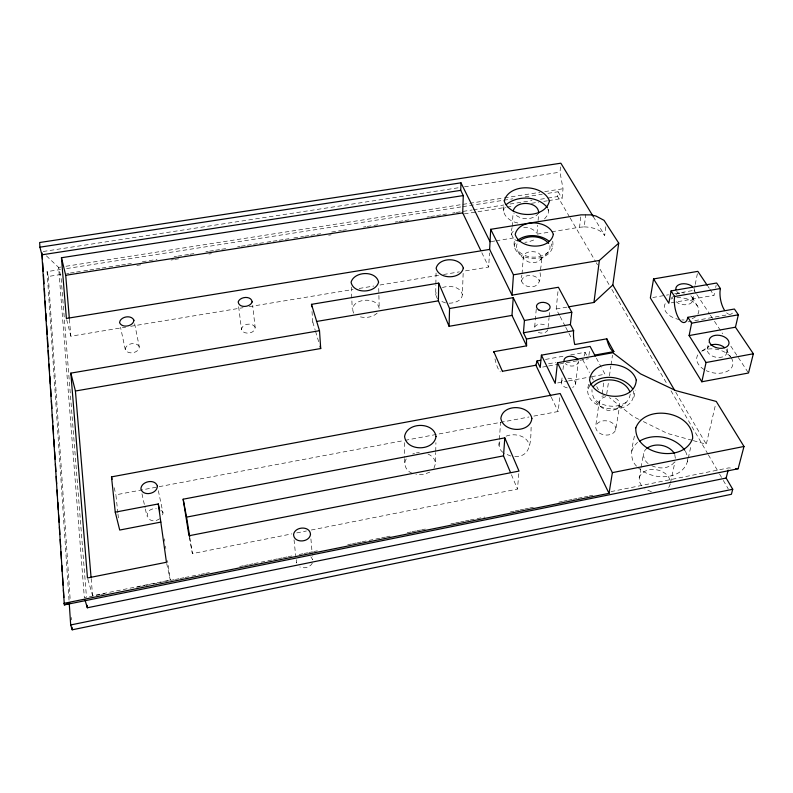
<?xml version="1.0" encoding="UTF-8"?>
<svg xmlns="http://www.w3.org/2000/svg" width="793" height="793" viewBox="0 0 793 793"><rect width="100%" height="100%" fill="white"/><g stroke="black" fill="none" stroke-linecap="round" stroke-linejoin="round"><path stroke-width="0.59" stroke-dasharray="3.96 2.97" d="M437.458 298.981L435.694 294.778L435.853 285.113M435.872 283.904L436.051 273.04M433.94 468.257L435.526 463.568L435.734 452.506M435.754 451.276L435.912 442.663M646.9 448.303C640.972 452.674 643.728 461.447 649.526 464.52M640.803 468.554L638.999 480.845L641.983 486.595M634.38 436.021C632.665 446.003 628.155 458.275 636.829 466.462M588.793 384.238C578.821 411.854 637.453 419.428 633.409 390.939M449.086 303.213C454.409 303.144 461.774 300.993 462.388 294.768L463.162 273.02M158.342 490.679L163.011 512.942L162.347 516.055M630.227 394.111C629.345 403.161 616.756 411.617 607.676 410.338C599.082 407.999 591.618 398.354 591.965 389.561M605.822 396.609L601.461 398.433L599.211 401.595L595.712 426.029C595.018 435.863 612.384 438.519 615.764 429.727L619.66 405.282C620.384 401.476 616.954 398.522 613.713 397.313M615.764 429.727C616.31 419.963 599.191 417.356 595.712 426.029M159.7 518.761C147.448 526.83 141.134 508.571 156.29 508.501M465.491 270.849L488.706 267.013L489.45 252.937M517.849 222.992C510.226 221.604 501.513 215.359 503.852 206.596M599.211 401.595L599.686 405.273L600.935 406.987M134.632 323.742L139.32 347.007C138.874 353.172 127.524 355.264 125.235 349.376L120.546 327.281M518.404 241.26C512.08 239.882 510.206 233.311 512.09 227.641M512.179 226.451L513.051 213.436M502.96 452.426C499.104 449.8 498.45 444.823 499.322 440.551M499.402 439.322L500.581 422.104M552.711 241.171C556.597 265.784 507.322 263.266 514.865 238.941M125.235 349.376C125.74 343.25 136.981 341.178 139.32 347.007M540.063 272.653C541.203 279.156 538.824 287.472 530.854 286.59C524.53 287.155 518.89 281.584 521.953 275.062M522.042 273.863L523.33 257.091C523.816 252.105 530.269 251.212 534.284 251.807C544.741 252.481 541.104 264.634 540.172 271.454M537 233.529L537.694 225.242M538.1 220.504L538.596 214.586M311.272 530.021L517.472 489.093L518.919 472.291M536.246 309.161L534.532 328.55A6.75 4.451 5.1 0 1 539.081 324.278A6.75 4.451 5.1 0 1 546.833 326.389M544.513 218.947L548.112 214.407L548.835 207.657M514.796 456.411C532.44 457.432 530.537 437.954 531.191 425.811M569.483 216.836L557.657 196.555L558.113 191.737L547.111 193.462M548.637 200.599L562.078 198.488L563.04 188.744L559.997 172.17L560.532 166.56M548.092 327.37L549.053 317.666M549.172 316.457L549.648 311.609M559.561 315.465L556.18 309.002L558.044 290.892M533.848 416.087L558.143 411.508L559.898 395.915M561.603 381.8L562.148 376.913M562.98 369.588L563.803 362.262M551.73 231.764L579.554 227.254L580.952 214.853M579.554 227.254L584.243 226.887L585.68 214.487M575.52 384.436L578.226 362.451M541.45 257.071C540.707 262.909 532.708 263.326 528.237 261.859C522.537 258.875 513.289 249.002 517.74 242.638M588.921 355.383L589.804 348.652M584.243 226.887C591.697 227.105 600.053 229.068 604.692 235.402L606.169 224.092M498.985 445.478L499.372 442.682L500.77 440.085M521.497 281.059C523.043 273.327 537.208 273.853 539.319 281.049M602.155 393.784L603.929 381.552M606.714 394.131L608.518 381.948M609.42 375.862L610.858 366.118M611.046 364.899L612.483 355.155M514.31 246.871L514.756 243.947L516.451 241.231M511.614 234.738L511.921 232.805L514.954 229.464M503.575 211.077L504.15 207.716M633.994 397.065L635.173 390.087M641.022 467.384L643.599 453.398M696.105 293.43L694.063 290.327L695.005 285.589M695.243 284.4L697.84 271.355M692.804 300.359L693.716 295.819M670.561 482.689L674.982 461.695M412.201 473.262C406.105 471.211 402.22 463.251 406.978 457.997M671.205 302.837L713.987 295.333L714.711 291.973M715.663 287.492L716.148 285.252M435.694 294.778L436.16 292.617M707.257 349.128L708.744 342.259M637.681 467.166C651.132 480.697 683.467 481.49 688.027 459.286M688.284 458.116L691.119 445.289M726.864 352.657L727.924 348.068M693.31 440.63L706.295 444.239L715.702 403.825M296.77 559.65L296.413 562.99L296.166 560.552M353.688 313.136C347.096 298.931 377.646 294.927 379.232 308.814L378.707 287.026M670.313 483.849L669.233 486.634L667.141 489.033M639.079 477.882C644.104 464.698 666.893 467.989 670.323 480.875M631.724 451.177L633.785 446.39L637.552 442.325M619.66 405.282L617.44 408.484M588.178 388.887L590.012 385.12M540.489 259.826C544.048 255.465 552.701 251.054 549.301 244.224M538.635 212.97C533.431 220.88 519.356 220.236 513.775 213M312.402 563.02C310.182 567.441 304.205 568.888 299.853 566.936M674.387 462.15C668.915 469.426 657.754 469.188 650.438 464.985M548.379 251.936C539.934 259.589 523.985 258.895 517.095 249.498M377.161 313.126C372.195 317.686 364.621 318.409 358.406 316.308M671.433 298.009L675.071 295.204M702.102 350.922L709.051 346.214A9.962 6.403 11.5 0 0 710.032 354.649A9.962 6.403 11.5 0 0 722.661 356.909A9.962 6.403 11.5 0 0 725.982 349.247L730.67 356.919M626.044 402.338C616.756 408.564 603.265 407.096 595.146 399.563M429.865 472.083L423.958 474.402L415.919 474.392M533.649 240.041L528.118 242.014L524.837 242.271M506.112 436.17C514.409 432.8 527.494 435.506 529.377 445.497M412.677 453.973L414.531 453.427M442.375 287.572C449.244 285.242 460.634 286.313 462.388 294.768M87.825 579.158L92.603 595.712L169.078 580.298M100.136 594.611L84.355 597.793L58.623 267.419L46.361 255.812M101.345 594.373L104.983 593.64M136.535 587.276L140.183 586.542M141.392 586.295L145.03 585.561M146.249 585.313L164.448 581.646M165.668 581.398L169.305 580.664M170.515 580.426L174.163 579.693M175.372 579.445L179.01 578.712M180.229 578.464L183.867 577.73M185.076 577.492L199.638 574.548M200.857 574.31L204.495 573.577M205.714 573.329L209.352 572.596M239.684 566.48L243.332 565.746M244.541 565.498L248.179 564.765M249.398 564.517L253.036 563.783M254.246 563.545L272.455 559.868M273.664 559.63L277.312 558.896M278.521 558.649L282.159 557.915M283.379 557.667L287.016 556.934M288.226 556.696L291.874 555.962M299.149 554.485L302.787 553.752M304.006 553.514L307.644 552.78M308.864 552.533L312.501 551.799M313.711 551.551L317.359 550.818M347.691 544.702L351.329 543.968M352.548 543.72L356.186 542.987M357.395 542.749L361.043 542.015M362.252 541.768L380.462 538.1M381.671 537.852L385.309 537.119M386.528 536.871L390.166 536.137M407.156 532.718L410.794 531.984M412.013 531.736L415.651 531.003M416.86 530.755L420.498 530.021M421.717 529.783L425.355 529.05M450.84 523.905L454.478 523.172M455.697 522.924L459.335 522.19M460.545 521.953L464.192 521.219M465.402 520.971L469.04 520.238M470.259 519.99L484.82 517.056M510.305 511.921L513.943 511.188M515.153 510.94L518.8 510.206M520.01 509.958L523.648 509.225M524.867 508.987L528.505 508.254M529.724 508.006L533.362 507.272M558.847 502.128L562.485 501.394M563.694 501.156L567.342 500.423M568.551 500.175L572.189 499.441M573.408 499.194L577.046 498.46M578.256 498.222L583.113 497.241M584.332 496.993L587.97 496.259M589.179 496.012L592.827 495.278M611.026 491.61L728.737 467.88L732.256 468.207M189.22 536.95L192.412 553.623L291.874 533.877M296.721 532.916L306.425 530.983M117.87 513.041L115.897 494.812L403.845 440.571M405.064 440.343L528.99 416.999M601.808 396.232L604.167 395.786M557.638 382.94L567.352 381.155M568.561 380.927L590.418 376.903M591.628 376.675L604.99 374.217L601.55 367.803M542.63 367.07L547.457 366.197M548.667 365.979L558.322 364.225M559.521 364.007L584.867 359.407M586.067 359.189L588.485 358.753M545.455 359.437L563.456 356.186M570.663 354.887L585.065 352.29L586.77 355.522M548.538 363.769L555.764 362.46M687.957 321.869L730.462 314.276A16.395 7.127 79.8 0 0 733.575 311.431M556.18 309.002L567.144 307.109M652.778 297.514L668.568 294.768M674.635 293.707L694.063 290.327M312.006 311.451L312.769 322.107L315.208 321.7M66.681 319.629L70.825 336.212L125.809 327.103M130.696 326.3L243.114 307.684M249.22 306.673L353.083 289.465M359.189 288.454L373.85 286.025M379.966 285.014L438.618 275.3M443.505 274.497L459.385 271.86M491.254 241.558L494.882 240.973M496.091 240.775L514.241 237.831M537.218 234.113L550.52 231.952M136.832 265.407L141.719 264.634M171.04 260.025L173.489 259.638M174.708 259.45L179.595 258.677M208.926 254.057L211.364 253.681M328.679 235.214L331.117 234.837M464.321 213.872L505.865 207.33M507.084 207.142L511.971 206.368M531.528 203.295L538.853 202.146M543.75 201.372L547.408 200.798M61.061 267.033L58.623 267.419L61.061 277.332L86.437 596.673M65.948 266.27L461.665 204.554M462.894 204.366L503.198 198.081M504.417 197.883L539.835 192.362M544.722 191.599L563.04 188.744M69.031 600.242L47.074 271.612L60.526 269.511M66.632 268.559L461.536 206.834M462.755 206.646L512.883 198.815M525.105 196.902L542.224 194.226M47.074 271.612L48.314 276.46L61.745 274.348M66.632 273.585L69.07 273.208M70.299 273.01L75.186 272.247M76.406 272.058L82.512 271.097M83.731 270.909L88.618 270.135M89.837 269.947L94.724 269.184M95.943 268.986L100.83 268.222M102.049 268.034L120.377 265.159M121.597 264.961L126.483 264.198M127.703 264.01L131.37 263.435M142.363 261.71L157.024 259.41M174.123 256.724L176.561 256.337M177.781 256.149L188.774 254.424M190.003 254.236L194.88 253.463M205.873 251.738L208.321 251.361M209.54 251.163L214.427 250.4M215.646 250.211L220.533 249.438M221.753 249.25L226.639 248.487M237.632 246.762L240.081 246.375M241.3 246.187L246.187 245.414M247.406 245.225L252.293 244.462M253.512 244.264L258.399 243.501M259.618 243.312L265.724 242.351M266.954 242.162L271.83 241.399M273.06 241.201L277.946 240.438M279.166 240.249L284.053 239.476M285.272 239.288L288.939 238.713M293.816 237.95L303.59 236.413M304.809 236.225L309.696 235.452M310.925 235.263L315.802 234.5M317.031 234.302L320.689 233.727M331.682 232.002L341.456 230.476M342.675 230.277L346.343 229.702M363.442 227.026L365.89 226.639M367.109 226.451L378.102 224.726M395.201 222.04L397.64 221.653M398.869 221.465L403.756 220.702M404.975 220.504L409.862 219.74M426.961 217.054L429.4 216.677M430.619 216.479L435.506 215.716M436.735 215.527L441.612 214.754M442.841 214.566L446.499 213.991M452.605 213.039L455.053 212.653M456.272 212.465L472.152 209.967M473.371 209.778L503.912 204.99M510.018 204.029L532.004 200.579M540.548 199.241L546.664 198.28M547.884 198.091L557.657 196.555M43.209 251.49L458.354 187.772M464.48 186.831L559.997 172.17M416.384 452.882L419.348 452.605M523.677 227.294C528.316 227.422 533.6 228.662 536.296 232.785M445.597 302.916L439.58 300.725M692.12 440.303L667.329 433.404L639.832 419.834M651.4 491.729L644.848 489.003M510.801 456.034L503.803 453.18M638.732 419.289L633.24 416.573L609.401 397.62M427.952 453.993C431.858 455.658 435.407 459.078 435.526 463.568M310.866 556.795L312.729 559.68L312.412 556.022M161.524 510.256L163.011 512.942M707.931 286.342L709.279 288.335M709.953 289.336L713.987 295.333M696.789 294.461L709.715 314.097M710.399 315.128L713.799 320.303M714.483 321.334L722.641 333.734M730.809 346.135L737.609 356.473M738.293 357.504L748.503 373.007M692.061 297.256L697.374 305.929M593.253 216.558L604.692 235.402M558.113 191.737L562.078 198.488M675.765 392.218L706.295 444.239M570.108 217.897L595.642 261.65M596.267 262.721L597.506 264.852M600.004 269.124L609.341 285.133M611.829 289.395L667.26 384.377M670.997 390.78L707.733 453.745M708.357 454.815L718.944 472.955M719.568 474.016L722.681 479.359M723.305 480.419L728.291 488.964M596.395 358.178L600.975 366.733M560.126 316.546L565.191 326.24M565.756 327.311L571.951 339.166M582.657 359.616L589.417 372.541M591.667 376.844L593.352 380.075M596.732 386.538L598.428 389.769M481.807 252.65L488.706 267.013M551.264 397.184L558.143 411.508M255.168 327.469C252.709 322.047 241.607 323.534 241.528 329.769C243.937 335.241 255.148 333.734 255.168 327.469L252.67 305.632M511.416 474.69L517.472 489.093M685.519 451.227L687.462 456.401M674.754 454.419L675.477 459.365M547.794 208.787L548.528 211.027M551.224 243.907L552.166 246.841M312.769 322.107L315.188 330.156M315.535 331.296L319.331 343.944M523.33 257.091L523.747 258.508M114.133 487.645L115.897 494.812M141.957 493.781L145.109 507.837M145.367 509.007L146.933 516.035M494.971 358.832L495.397 360.795A16.732 4.163 79.8 0 0 500.353 371.877M166.708 563.446L170.287 580.05L167.551 560.651M189.874 537.803L192.412 553.623M164.478 538.834L164.815 541.252M165.499 546.109L165.846 548.528M238.653 306.713L241.528 329.769M117.998 514.251L118.395 517.898M294.044 539.805L295.66 555.665M310.915 538.923L312.303 554.793M69.397 319.153L70.825 336.212M91.155 578.444L92.603 595.712M48.314 276.46L70.22 600.152M71.39 617.45L71.558 619.918M351.289 287.046L352.231 308.824M687.481 458.493L687.511 461.615M404.618 442.633L404.708 457.392M404.717 458.622L404.747 463.538M695.54 316.734A17.416 10.933 9.5 0 1 690.534 319.163M684.131 319.995A17.416 10.933 9.5 0 1 681.851 319.886M679.581 319.579A17.416 10.933 9.5 0 1 665.585 303.085M670.918 299.09A17.416 10.933 9.5 0 1 672.761 298.465M676.865 297.752A17.416 10.933 9.5 0 1 694.351 302.668A17.416 10.933 9.5 0 1 697.711 314.415M731.255 357.881A18.368 11.905 11.7 0 1 727.29 371.283A18.368 11.905 11.7 0 1 706.206 370.648M704.184 369.568A18.368 11.905 11.7 0 1 700.12 352.27M701.617 351.24A18.368 11.905 11.7 0 1 730.72 357.118M728.549 314.068A16.395 7.127 79.8 0 1 726.586 312.789M679.611 293.886A9.506 5.868 9.2 0 1 676.578 291.18M693.865 288.176A9.506 5.868 9.2 0 1 694.618 291.269M690.792 295.809A9.447 5.878 9.4 0 1 689.325 304.016A9.447 5.878 9.4 0 1 676.132 301.727M675.983 294.5A9.447 5.878 9.4 0 1 684.537 293.004M585.065 352.29A16.544 5.184 79.7 0 1 583.519 356.9M578.305 361.182A7.216 4.867 6.7 0 1 573.587 365.91A7.216 4.867 6.7 0 1 565.231 363.551M567.966 378.211A7.097 4.877 6.9 0 1 575.203 381.899A7.097 4.877 6.9 0 1 572.596 387.41M567.282 387.866A7.097 4.877 6.9 0 1 561.642 383.723A7.097 4.877 6.9 0 1 564.537 378.846M547.854 329.789A6.75 4.451 5.1 0 1 538.259 332.465"/><path stroke-width="1.19" d="M493.861 352.379L493.811 351.686L526.592 345.847L511.971 315.416L449.086 326.3L438.39 300.844L438.707 283.131L311.49 304.343L311.659 306.713M438.707 283.131L449.552 308.507L513.24 297.643L524.431 320.501L523.439 332.782L526.453 339.027L526.592 345.847M449.086 326.3L449.552 308.507M480.746 250.439L462.706 212.891L463.281 195.574L460.733 190.36L460.971 182.826L39.937 247.178L39.65 242.519L560.859 163.199L593.253 216.558M594.71 355.076L613.871 351.606L606.794 338.819L574.766 344.549L574.271 342.348A16.544 5.184 79.7 0 1 573.646 330.671L570.395 324.525L571.793 312.244L558.411 287.264L512.03 295.165L489.638 249.418L490.698 229.316L580.952 214.853L590.954 214.873L595.989 216.043L604.048 220.345L618.728 243.124L612.83 284.974L674.516 390.087M512.03 295.165L513.458 274.824L490.698 229.316M511.971 315.416L513.24 297.643M510.494 472.479L503.505 455.866L504.814 437.855L183.153 499.203L188.992 535.761L519.019 471.092L504.814 437.855M595.246 356.037L590.091 346.412L541.401 355.165L540.221 367.506L537.049 360.954L540.657 360.309M724.683 310.519A16.395 7.127 79.8 0 1 720.004 291.507L720.391 288.523L716.624 283.012L671.076 290.922L674.635 296.513L674.318 299.506A16.504 6.562 79.9 0 0 678.967 318.736A16.504 6.562 79.9 0 0 687.154 319.708L687.878 317.309L734.407 309.022L738.352 314.801L735.448 327.192L753.35 353.767L748.503 373.007L701.835 381.78L650.349 297.94L653.561 278.938L697.84 271.355L707.267 285.341M39.937 247.178L41.89 254.821L64.332 604.89L738.124 468.762L743.993 446.469L716.257 401.446L675.894 390.642L640.546 373.87L612.84 352.726L557.439 362.768L555.209 383.386L541.401 355.165M568.363 306.891L593.947 302.46L599.369 260.451L618.728 243.124M538.635 212.97C538.883 201.234 515.559 200.064 513.21 211.067M63.846 603.354L609.024 493.335L612.374 472.638L557.439 362.768M537.049 360.954L535.909 365.226L550.739 396.084M671.076 290.922L668.826 303.253L653.561 278.938M701.835 381.78L706.038 362.53L689.107 335.568L691.615 323.167L687.878 317.309M69.199 602.71L70.686 624.953L72.222 629.801L731.404 494.297L732.722 489.271L726.14 478.05L728.162 470.14M502.494 371.57L493.811 351.686M593.491 386.419C602.938 375.892 624.438 378.439 629.88 391.841M590.012 385.12C601.044 373.047 623.675 375.585 632.695 388.897M593.947 302.46L612.83 284.974M517.393 240.457C526.284 233.449 540.33 234.272 549.063 241.201M519.078 241.131C527.404 234.659 541.619 235.323 548.657 243.421M506.192 204.614C517.591 195.147 537.922 195.841 547.418 207.667M646.9 448.303C655.345 442.375 668.707 444.744 674.387 453.427M639.644 441.077C653.938 432.611 675.051 436.636 684.775 450.265M64.332 604.89L69.893 602.918M70.686 624.953L732.722 489.271M85.02 600.014L87.319 607.775L726.14 478.05M612.374 472.638L743.993 446.469M160.87 522.091L119.713 530.051L115.253 512.159L111.496 476.88L560.175 393.526L609.024 493.335M189.686 536.593L186.563 517.125L503.505 455.866M115.253 512.159L158.283 503.951L159.799 511.118M706.038 362.53L753.35 353.767M689.107 335.568L735.448 327.192M502.613 371.253L535.909 365.226M691.615 323.167L738.352 314.801M526.453 339.027L573.646 330.671M674.635 296.513L720.391 288.523M523.439 332.782L570.395 324.525M91.046 577.215L75.424 391.008L320.709 348.533L319.5 330.701L311.49 304.343M524.431 320.501L571.793 312.244M158.283 503.951L166.451 562.267L87.478 577.978L70.835 373.126L319.5 330.701M316.427 321.492L438.39 300.844M513.458 274.824L599.369 260.451M489.638 249.418L66.384 318.449L61.448 257.735L463.281 195.574M61.448 257.735L65.71 275.29L462.706 212.891M41.89 254.821L460.733 190.36M735.775 468.544L738.124 468.762M613.871 351.606L613.158 351.448A16.465 5.591 79.6 0 1 607.23 340.732L606.794 338.819M460.971 182.826L490.044 241.756M320.015 346.234L320.709 348.533M70.835 373.126L75.424 391.008M111.496 476.88L112.081 479.279M183.153 499.203L186.563 517.125M65.71 275.29L69.288 317.934M87.121 605.307L87.319 607.775M72.054 627.332L72.222 629.801M42.069 252.908L42.455 259.083M42.693 262.79L43.238 271.434M43.466 275.141L44.021 283.785M44.329 288.721L44.795 296.136M45.112 301.072L45.578 308.487M45.895 313.423L46.361 320.838M46.678 325.774L47.223 334.418M47.451 338.125L48.006 346.769M48.234 350.476L48.779 359.12M49.097 364.056L49.562 371.471M49.88 376.407L50.346 383.822M50.663 388.758L51.129 396.173M51.436 401.109L51.912 408.524M52.298 414.699L52.764 422.104M53.002 425.811L53.547 434.455M53.865 439.391L54.33 446.806M54.648 451.742L55.114 459.157M55.421 464.093L55.897 471.508M56.204 476.444L56.67 483.859M57.066 490.034L57.453 496.21M57.849 502.385L58.315 509.79M58.623 514.736L59.098 522.141M59.406 527.087L59.881 534.492M60.189 539.428L60.655 546.843M60.972 551.779L61.438 559.194M61.834 565.369L62.221 571.545M62.607 577.72L63.083 585.125M63.39 590.071L63.866 597.476M675.914 289.623A9.506 5.868 9.2 0 1 681.474 283.914A9.506 5.868 9.2 0 1 692.586 286.729M710.796 345.193A9.962 6.403 11.5 0 1 724.604 347.661M563.982 361.093A7.216 4.867 6.7 0 1 569.612 356.285A7.216 4.867 6.7 0 1 577.899 359.913M636.293 380.174C634.668 402.983 594.373 400.296 589.586 380.164C591.994 357.891 630.911 360.617 636.293 380.174M635.798 427.853C634.489 455.271 683.735 463.865 692.676 438.291C692.834 411.488 645.552 403.25 635.798 427.853M157.361 486C157.47 493.821 143.305 496.854 140.916 489.093C140.896 481.321 154.893 478.308 157.361 486M133.928 320.253C133.363 326.438 121.934 328.48 119.555 322.622C120.189 316.476 131.499 314.454 133.928 320.253M531.875 418.436C530.279 433.454 503.337 432.671 500.839 418.417C502.762 403.637 529.09 404.43 531.875 418.436M553.355 234.371C550.035 250.588 519.811 249.428 515.182 234.411C518.979 218.531 548.33 219.691 553.355 234.371M549.45 200.936C545.138 219.602 509.919 218.362 504.189 200.986C509.156 182.777 543.165 184.035 549.45 200.936M436.021 436.517C433.9 451.435 406.393 451.653 404.579 436.487C407.017 421.836 433.89 421.618 436.021 436.517M463.33 268.193C460.664 279.642 438.866 279.602 436.13 268.212C439.025 256.932 460.366 256.972 463.33 268.193M378.588 282.189C375.565 293.499 353.281 294.272 351.081 282.199C354.322 271.067 376.13 270.294 378.588 282.189M310.499 534.492C309.27 542.719 293.797 543.473 293.569 534.462C294.887 526.314 310.182 525.551 310.499 534.492M252.154 301.915C250.39 307.446 238.881 308.408 238.178 301.925C239.992 296.443 251.381 295.482 252.154 301.915M711.509 345.024A10.031 6.394 11.3 0 0 728.43 345.074A10.031 6.394 11.3 0 0 717.397 335.191A10.031 6.394 11.3 0 0 711.509 345.024M538.804 309.934A6.859 4.441 4.9 0 0 550.005 307.971A6.859 4.441 4.9 0 0 541.044 302.48A6.859 4.441 4.9 0 0 538.804 309.934"/></g></svg>
